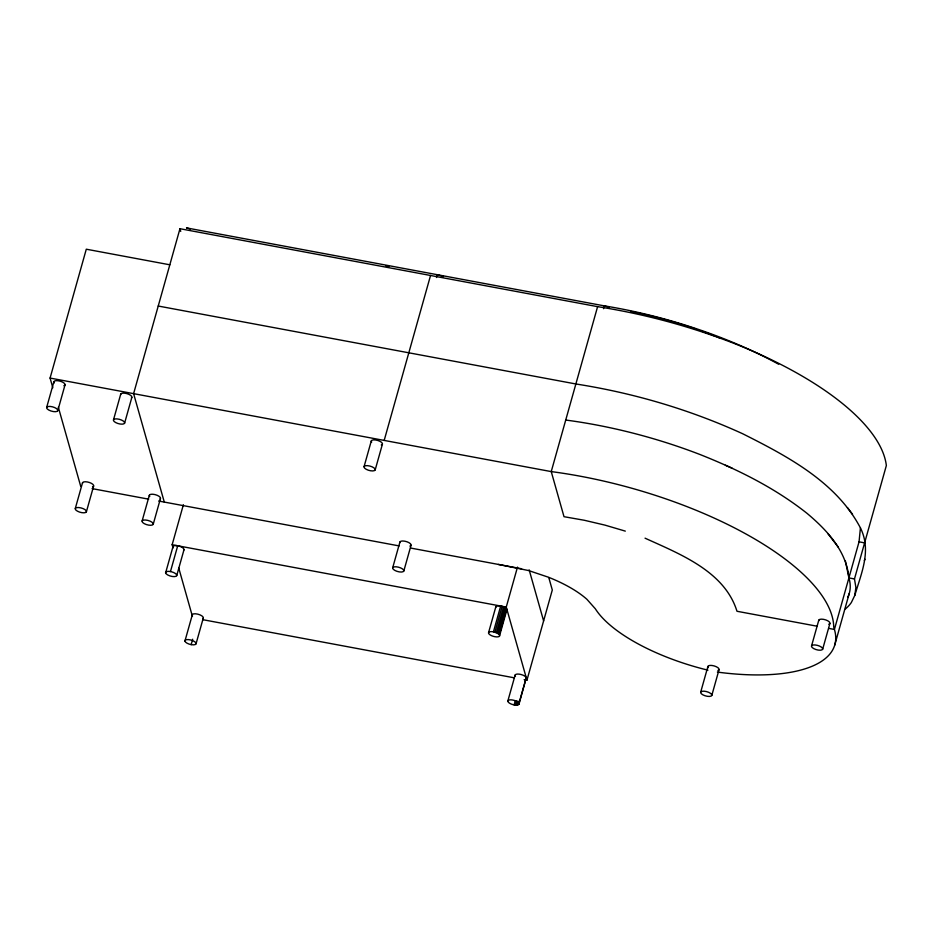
<?xml version="1.0" encoding="UTF-8"?>
<svg xmlns="http://www.w3.org/2000/svg" width="933" height="933" viewBox="0 0 933 933"><rect width="100%" height="100%" fill="white"/><g stroke="black" fill="none" stroke-linecap="round" stroke-linejoin="round"><path stroke-width="1.4" d="M519.005 704.112L519.016 703.517A5.796 2.216 15.7 0 0 512.753 700.042A5.796 2.216 15.7 0 0 507.879 701.441A5.796 2.216 15.7 0 0 514.13 704.916L516.824 705.103L519.005 704.112L526.259 677.743A5.796 2.216 15.7 0 0 519.273 674.151A5.796 2.216 15.7 0 0 515.482 676.332M717.395 672.087A162.097 62.033 15.7 0 0 834.417 629.448L859.048 541.828L860.424 527.915C836.19 481.871 787.394 456.249 742.691 433.752C689.72 409.552 633.39 392.956 575.871 383.976L158.237 306.036M845.461 608.899A167.334 64.039 15.7 0 0 851.351 602.508L854.838 595.312L855.888 587.417L854.476 578.95L886.35 465.555A246.604 94.373 15.7 0 0 733.221 343.076C689.452 326.177 643.957 313.885 597.598 306.654L179.964 228.713L133.606 393.656L164.29 502.082M854.838 595.312C861.392 572.885 871.725 550.587 860.424 527.915M436.516 277.498L437.064 274.664L443.455 276.541M603.569 308.683L604.117 305.837L186.483 227.897L190.32 229.028M52.831 387.79L50.079 378.063L86.291 249.204L169.818 264.797M46.662 407.418L53.904 381.644M57.776 410.683A5.796 2.216 15.7 0 0 50.114 406.426A5.796 2.216 15.7 0 0 48.773 410.042A5.796 2.216 15.7 0 0 57.776 410.683L65.018 384.909M75.281 508.532L82.524 482.758M86.396 511.797A5.796 2.216 15.7 0 0 78.734 507.54A5.796 2.216 15.7 0 0 77.392 511.156A5.796 2.216 15.7 0 0 86.396 511.797L93.638 486.035M113.488 419.885L120.73 394.111M124.602 423.15A5.796 2.216 15.7 0 0 116.928 418.894A5.796 2.216 15.7 0 0 115.587 422.509A5.796 2.216 15.7 0 0 124.602 423.15L131.845 397.388M142.108 520.999L149.35 495.236M153.222 524.276A5.796 2.216 15.7 0 0 145.56 520.019A5.796 2.216 15.7 0 0 144.207 523.623A5.796 2.216 15.7 0 0 153.222 524.276L160.464 498.502M165.596 572.944L172.838 547.17L172.15 544.732L183.381 504.753M170.471 571.544L177.713 545.77M176.722 575.614A5.796 2.216 15.7 0 0 169.048 571.358A5.796 2.216 15.7 0 0 167.707 574.961A5.796 2.216 15.7 0 0 176.722 575.614L183.964 549.84M184.909 641.169L192.151 615.395L178.751 568.057M191.16 644.645L192.688 639.21M196.035 643.84A5.796 2.216 15.7 0 0 188.361 639.583A5.796 2.216 15.7 0 0 187.02 643.187A5.796 2.216 15.7 0 0 196.035 643.84L203.277 618.066M364.068 466.652L371.311 440.877M375.183 469.917A5.796 2.216 15.7 0 0 367.509 465.66A5.796 2.216 15.7 0 0 366.168 469.276A5.796 2.216 15.7 0 0 375.183 469.917L382.425 444.143M384.186 440.411L430.545 275.48M392.688 567.765L399.93 542.003M403.802 571.043A5.796 2.216 15.7 0 0 396.14 566.786A5.796 2.216 15.7 0 0 394.799 570.39A5.796 2.216 15.7 0 0 403.802 571.043L411.045 545.269M488.577 632.621L495.82 606.847M493.44 631.816L500.683 606.042L503.563 606.893L506.946 609.517L499.703 635.291A5.796 2.216 15.7 0 1 494.828 636.691A5.796 2.216 15.7 0 1 488.565 633.215A5.796 2.216 15.7 0 1 493.44 631.816L497.581 633.262L499.703 635.291M494.91 632.166L502.152 606.392M496.321 632.656L503.563 606.893M497.581 633.262L504.823 607.488M498.607 633.939L505.849 608.164M524.159 679.667L526.947 680.18L506.257 607.08L517.488 567.112M499.33 634.627L506.572 608.852M597.598 306.654L551.24 471.597L564.01 516.695L584.35 520.276L604.934 525.116L625.308 531.122M507.89 700.846L515.133 675.072M514.13 704.916L515.273 700.846M515.552 705.103L516.695 701.033M516.824 705.103L517.967 701.033M517.873 704.94L518.631 702.222M518.608 704.59L526.259 677.743M526.947 680.18L552.301 589.983L548.791 577.574M700.683 692.181L707.925 666.407M711.797 695.447A5.796 2.216 15.7 0 0 704.135 691.19A5.796 2.216 15.7 0 0 702.794 694.793A5.796 2.216 15.7 0 0 711.797 695.447L719.04 669.672M811.547 645.939L818.789 620.165M822.661 649.205A5.796 2.216 15.7 0 0 814.987 644.948A5.796 2.216 15.7 0 0 813.646 648.563A5.796 2.216 15.7 0 0 822.661 649.205L829.904 623.431M834.697 645.181L849.193 593.645M864.343 560.546L864.984 559.229M498.397 564.43L528.603 570.553L548.312 577.177A81.451 31.174 15.7 0 1 586.892 599.289L595.359 608.817A123.459 47.245 15.7 0 0 707.96 670.174M386.029 265.963L388.886 266.5M50.079 378.063L551.24 471.597A233.017 89.171 15.7 0 1 833.729 627.011L834.417 629.448L828.714 628.387M859.048 541.828L864.623 542.866M854.476 578.95L848.913 577.912C846.429 550.878 826.93 530.061 807.068 513.383C774.996 487.982 738.073 469.637 700.216 454.593A233.017 89.171 15.7 0 0 565.725 420.048M92.087 488.612L148.72 499.178M158.633 501.021L399.126 545.91M410.578 548.044L521.605 568.768M817.308 626.253L736.977 611.267C724.638 571.288 679.912 554.062 645.053 538.178M172.15 544.732L506.257 607.08M202.694 619.664L514.235 677.813M609.226 307.342L604.117 305.837A228.072 87.282 15.7 0 1 778.658 364.232M725.361 465.229L732.067 468.121M827.851 533.583L838.289 547.135M847.456 507.634L852.517 514.223M529.163 569.876L543.612 620.911M179.964 228.713L180.722 231.396M58.336 407.255L80.763 486.49M845.38 560.908L848.913 577.912A162.097 62.033 15.7 0 1 847.794 597.19M506.946 609.517A5.796 2.216 15.7 0 1 505.803 610.94M495.808 607.441A5.796 2.216 15.7 0 1 500.683 606.042M192.513 616.06A5.796 2.216 15.7 0 1 197.761 614.147A5.796 2.216 15.7 0 1 202.881 618.556M173.2 547.834A5.796 2.216 15.7 0 1 178.448 545.922A5.796 2.216 15.7 0 1 183.568 550.33M82.512 483.364A5.796 2.216 15.7 0 1 89.58 482.548A5.796 2.216 15.7 0 1 92.507 486.851M149.712 496.496A5.796 2.216 15.7 0 1 154.948 494.583A5.796 2.216 15.7 0 1 160.068 498.992M631.035 311.505A192.828 73.789 15.7 0 1 637.95 312.94M639.338 313.231A192.828 73.789 15.7 0 1 695.773 329.011M701.138 330.888A192.828 73.789 15.7 0 1 715.611 336.323M716.976 336.86A192.828 73.789 15.7 0 1 719.693 337.956M120.719 394.706A5.796 2.216 15.7 0 1 127.063 393.668A5.796 2.216 15.7 0 1 131.448 397.866M818.777 620.76A5.796 2.216 15.7 0 1 825.833 619.944A5.796 2.216 15.7 0 1 828.772 624.259M54.266 382.903A5.796 2.216 15.7 0 1 60.237 381.189A5.796 2.216 15.7 0 1 63.887 385.737M399.919 542.598A5.796 2.216 15.7 0 1 406.986 541.781A5.796 2.216 15.7 0 1 409.914 546.085M708.287 667.666A5.796 2.216 15.7 0 1 714.258 665.952A5.796 2.216 15.7 0 1 717.909 670.5M371.661 442.137A5.796 2.216 15.7 0 1 377.643 440.423A5.796 2.216 15.7 0 1 381.294 444.971"/></g></svg>
